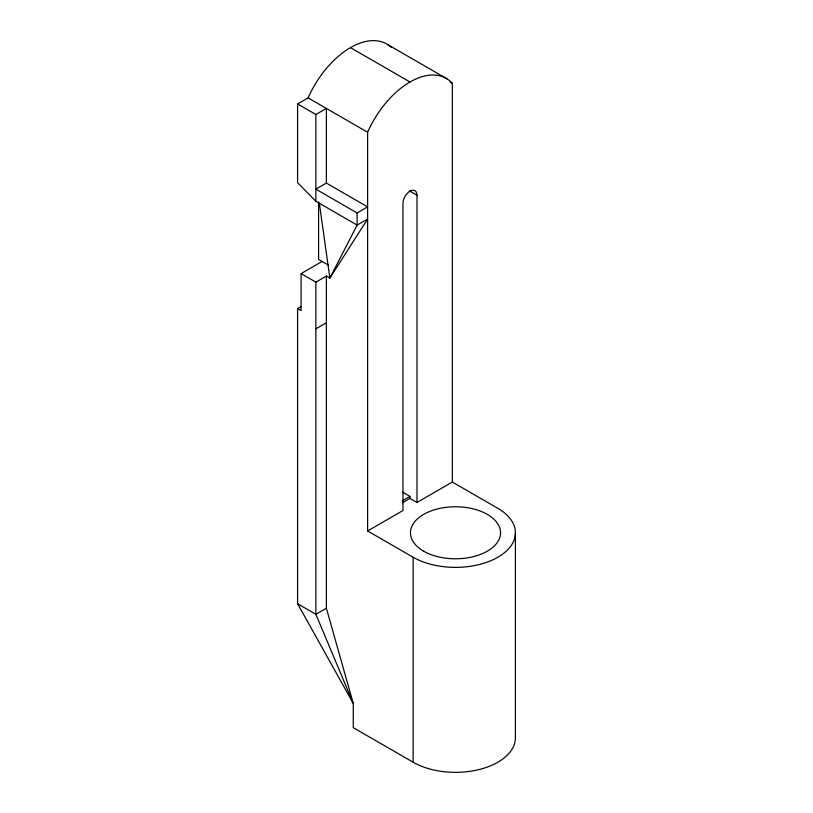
<?xml version="1.0" encoding="UTF-8"?>
<svg xmlns="http://www.w3.org/2000/svg" width="813" height="813" viewBox="0 0 813 813"><rect width="100%" height="100%" fill="white"/><g stroke="black" fill="none" stroke-linecap="round" stroke-linejoin="round"><path stroke-width="1.22" d="M515.412 532.779L515.412 737.757A59.918 34.593 0 0 1 478.42 769.718A59.918 34.593 0 0 1 413.136 762.218L353.259 727.655L353.259 703.408L297.588 603.734L297.588 308.605L301.095 310.627L301.095 273.605L315.861 282.131L326.369 276.074L329.865 278.087L367.618 219.022L357.11 225.089L315.861 201.278L297.588 182.64L297.588 103.952L308.097 97.885A72.611 41.92 -60 0 1 391.205 47.317M297.588 103.952L315.861 114.501L326.369 108.434L326.369 183.077L367.618 206.898L357.11 212.965L315.861 189.144L326.369 183.077M301.095 273.605L322.1 261.481M297.588 308.605L300.8 306.745M315.861 328.828L326.369 322.771M402.435 500.747L409.976 496.397L409.976 498.42L402.435 502.769M367.618 530.96L413.136 557.24A59.918 34.593 0 0 0 497.861 557.24A59.918 34.593 0 0 0 497.861 508.328L452.343 482.048L452.343 83.333A72.611 41.92 -60 0 0 367.618 132.255L367.618 530.96L402.974 510.544L402.974 203.28A9.898 5.721 -60 0 1 409.976 191.157A9.898 5.721 -60 0 1 416.988 195.201L416.988 502.464L409.976 498.42M416.988 502.464L452.343 482.048M326.369 276.074L326.369 608.226L315.861 614.282L297.588 603.734M387.598 44.542L447.12 78.912M450.178 82.083L452.343 83.333M350.454 47.632L409.976 81.991M308.097 97.885L367.618 132.255M409.376 190.811L416.988 195.201M328.543 265.201L318.594 259.459L318.594 201.827M402.516 492.089L409.976 496.397M326.369 608.226L353.259 703.408L315.861 614.282L315.861 282.131M319.367 203.301L329.865 278.087L357.11 225.089L357.11 212.965M413.136 557.24L413.136 762.218M315.861 114.501L315.861 201.278M423.634 551.173A45.061 26.016 0 0 0 499.019 539.517A45.061 26.016 0 0 0 443.837 507.658A45.061 26.016 0 0 0 423.634 551.173"/></g></svg>
